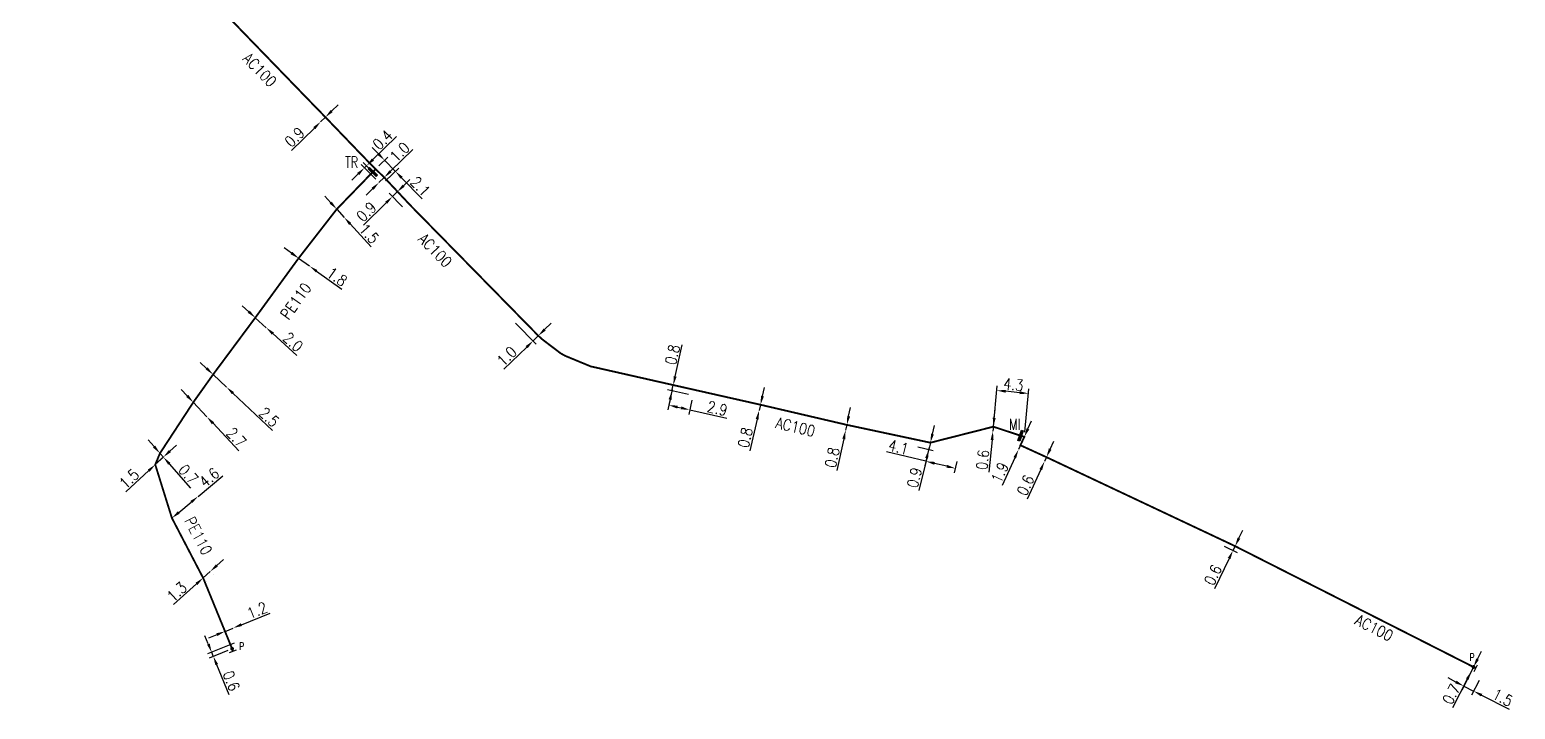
# Model space of a CAD drawing. Header units: millimetres. Extents: x 107999 to 109004, y 120010 to 121005.
# Drawn here: x 108683.3 to 108884.3, y 120151.2 to 120243.1 of the extents above; entities that cross this region are included whole.
import ezdxf
from ezdxf.enums import TextEntityAlignment as Align

# ---------------------------------------------------------------- set-up
doc = ezdxf.new("R2010")
doc.units = ezdxf.units.MM
doc.header["$PDMODE"] = 34
doc.linetypes.add('L_25_AP', pattern=[2000, 1000, 1000])
doc.linetypes.add('L_25_PE', pattern=[2000, 1000, 1000])
doc.layers.get('0').update_dxf_attribs({"linetype": 'CONTINUOUS'})
doc.layers.get('Defpoints').update_dxf_attribs({"linetype": 'CONTINUOUS'})
for name, color, linetype in [('L_150', 1, 'CONTINUOUS'), ('L_300', 7, 'CONTINUOUS'), ('L_340', 7, 'CONTINUOUS')]:
    doc.layers.add(name, color=color, linetype=linetype)
doc.styles.add('G_ROMANS', font='ROMANS.SHX', dxfattribs={"width": 0.75})
doc.styles.get("Standard").update_dxf_attribs({"font": 'romans.shx', "width": 0.85})
doc.dimstyles.get("Standard").update_dxf_attribs({"dimtxt": 1.5, "dimasz": 1.2, "dimexe": 0.625, "dimexo": 0.625, "dimgap": 0.25, "dimtad": 1, "dimdec": 1, "dimzin": 0, "dimdsep": 46, "dimtxsty": 'Standard', "dimcen": -0.5, "dimadec": 0, "dimazin": 0, "dimtfac": 1, "dimtdec": 1, "dimtmove": 0, "dimatfit": 3, "dimfxl": 0, "dimtolj": 1, "dimtzin": 0, "dimarcsym": 0})

# ---------------------------------------------------------------- blocks, each defined once
blk = doc.blocks.new('L_340_07')
at = {"color": 0, "linetype": 'Continuous', "const_width": 0.25, "flags": 128}
blk.add_lwpolyline([(0, 0), (0.35, 0)], dxfattribs=at)
at = {"color": 0, "linetype": 'Continuous', "flags": 128}
blk.add_lwpolyline([(0.35, -0.5), (0.35, 0.5)], dxfattribs=at)
at = {"color": 0, "linetype": 'Continuous', "width": 0.75, "flags": 3}
for tag, p in [('DEF_LEG', (0.72, -3.47)), ('DEF_COUP', (0.72, -5.97)), ('DEF_TYPE', (0.72, -8.47))]:
    blk.add_attdef(tag, text='', height=1.2, dxfattribs=at).set_placement(p, align=Align.MIDDLE)
blk = doc.blocks.new('L_340_19')
at = {"linetype": 'Continuous'}
blk.add_hatch(color=0, dxfattribs=at).paths.add_polyline_path([(0.125, 0.75), (-0.125, 0.75), (-0.125, -0.75), (0.125, -0.75)])
at = {"color": 0, "linetype": 'Continuous'}
blk.add_lwpolyline([(-0.125, 0.75), (0.125, 0.75), (0.125, -0.75), (-0.125, -0.75)], close=True, dxfattribs=at)
at = {"color": 0, "linetype": 'Continuous', "width": 0.75}
for tag, height, flags, p in [('TR', 1.5, 8, (0, 3)), ('DEF_LEG', 1.2, 3, (0, -5)), ('DEF_COUP', 1.2, 3, (0, -7.5)), ('DEF_TYPE', 1.2, 3, (0, -10))]:
    blk.add_attdef(tag, text='', height=height, dxfattribs=dict(at, flags=flags)).set_placement(p, align=Align.MIDDLE)
blk = doc.blocks.new('L_340_16')
at = {"linetype": 'Continuous'}
blk.add_hatch(color=0, dxfattribs=at).paths.add_polyline_path([(0.125, 0.75), (-0.125, 0.75), (-0.125, -0.75), (0.125, -0.75)])
at = {"color": 0, "linetype": 'Continuous'}
blk.add_lwpolyline([(-0.125, 0.75), (0.125, 0.75), (0.125, -0.75), (-0.125, -0.75)], close=True, dxfattribs=at)
at = {"color": 0, "linetype": 'Continuous', "width": 0.75}
for tag, height, flags, p in [('MI', 1.5, 8, (0, 3)), ('DEF_LEG', 1.2, 3, (0, -5)), ('DEF_COUP', 1.2, 3, (0, -7.5)), ('DEF_TYPE', 1.2, 3, (0, -10))]:
    blk.add_attdef(tag, text='', height=height, dxfattribs=dict(at, flags=flags)).set_placement(p, align=Align.MIDDLE)
blk = doc.blocks.new('*D99')
at = {"layer": 'Defpoints', "color": 0, "linetype": 'Continuous', "transparency": 16777216}
for p in [(108724.82, 120218.84), (108725.83, 120217.73), (108725.83, 120217.73)]:
    blk.add_point(p, dxfattribs=at)
at = {"layer": 'L_150', "color": 0, "linetype": 'Continuous', "lineweight": -2, "transparency": 16777216}
for p, q in [((108724.01, 120219.72), (108723.2, 120220.61)), ((108724.82, 120218.84), (108725.83, 120217.73)), ((108726.64, 120216.85), (108729.47, 120213.76))]:
    blk.add_line(p, q, dxfattribs=at)
at = {"layer": 'L_150', "color": 0, "linetype": 'Continuous', "transparency": 16777216}
for points in [[(108724.15, 120219.86), (108723.86, 120219.59), (108724.82, 120218.84)], [(108726.79, 120216.98), (108726.49, 120216.71), (108725.83, 120217.73)]]:
    blk.add_solid(points, dxfattribs=at)
at = {"layer": 'L_150', "color": 0, "linetype": 'Continuous', "transparency": 16777216, "insert": (108729.2, 120215.53), "char_height": 1.5, "attachment_point": 5, "rotation": 312.4605}
blk.add_mtext('\\A1;1.5', dxfattribs=at)
blk = doc.blocks.new('*D100')
at = {"layer": 'Defpoints', "color": 0, "linetype": 'Continuous', "transparency": 16777216}
for p in [(108713.8, 120204.17), (108715.28, 120202.82), (108715.28, 120202.82)]:
    blk.add_point(p, dxfattribs=at)
at = {"layer": 'L_150', "color": 0, "linetype": 'Continuous', "lineweight": -2, "transparency": 16777216}
for p, q in [((108712.92, 120204.98), (108712.03, 120205.79)), ((108713.8, 120204.17), (108715.28, 120202.82)), ((108716.17, 120202.02), (108719.4, 120199.08))]:
    blk.add_line(p, q, dxfattribs=at)
at = {"layer": 'L_150', "color": 0, "linetype": 'Continuous', "transparency": 16777216}
for points in [[(108713.05, 120205.13), (108712.78, 120204.83), (108713.8, 120204.17)], [(108716.31, 120202.17), (108716.04, 120201.87), (108715.28, 120202.82)]]:
    blk.add_solid(points, dxfattribs=at)
at = {"layer": 'L_150', "color": 0, "linetype": 'Continuous', "transparency": 16777216, "insert": (108718.91, 120200.88), "char_height": 1.5, "attachment_point": 5, "rotation": 317.703}
blk.add_mtext('\\A1;2.0', dxfattribs=at)
blk = doc.blocks.new('*D101')
at = {"layer": 'Defpoints', "color": 0, "linetype": 'Continuous', "transparency": 16777216}
for p in [(108719.66, 120212.21), (108721.12, 120211.16), (108721.12, 120211.16)]:
    blk.add_point(p, dxfattribs=at)
at = {"layer": 'L_150', "color": 0, "linetype": 'Continuous', "lineweight": -2, "transparency": 16777216}
for p, q in [((108718.68, 120212.91), (108717.7, 120213.61)), ((108719.66, 120212.21), (108721.12, 120211.16)), ((108722.09, 120210.46), (108725.5, 120208.02))]:
    blk.add_line(p, q, dxfattribs=at)
at = {"layer": 'L_150', "color": 0, "linetype": 'Continuous', "transparency": 16777216}
for points in [[(108718.8, 120213.07), (108718.56, 120212.75), (108719.66, 120212.21)], [(108722.21, 120210.62), (108721.98, 120210.3), (108721.12, 120211.16)]]:
    blk.add_solid(points, dxfattribs=at)
at = {"layer": 'L_150', "color": 0, "linetype": 'Continuous', "transparency": 16777216, "insert": (108724.87, 120209.7), "char_height": 1.5, "attachment_point": 5, "rotation": 324.3735}
blk.add_mtext('\\A1;1.8', dxfattribs=at)
blk = doc.blocks.new('*D102')
at = {"layer": 'Defpoints', "color": 0, "linetype": 'Continuous', "transparency": 16777216}
for p in [(108708.09, 120196.49), (108709.91, 120194.78), (108709.91, 120194.78)]:
    blk.add_point(p, dxfattribs=at)
at = {"layer": 'L_150', "color": 0, "linetype": 'Continuous', "lineweight": -2, "transparency": 16777216}
for p, q in [((108707.21, 120197.31), (108706.34, 120198.13)), ((108708.09, 120196.49), (108709.91, 120194.78)), ((108710.78, 120193.96), (108716.14, 120188.92))]:
    blk.add_line(p, q, dxfattribs=at)
at = {"layer": 'L_150', "color": 0, "linetype": 'Continuous', "transparency": 16777216}
for points in [[(108707.35, 120197.46), (108707.08, 120197.17), (108708.09, 120196.49)], [(108710.92, 120194.1), (108710.65, 120193.81), (108709.91, 120194.78)]]:
    blk.add_solid(points, dxfattribs=at)
at = {"layer": 'L_150', "color": 0, "linetype": 'Continuous', "transparency": 16777216, "insert": (108715.67, 120190.73), "char_height": 1.5, "attachment_point": 5, "rotation": 316.7674}
blk.add_mtext('\\A1;2.5', dxfattribs=at)
blk = doc.blocks.new('*D103')
at = {"layer": 'Defpoints', "color": 0, "linetype": 'Continuous', "transparency": 16777216}
for p in [(108705.41, 120192.73), (108707.26, 120190.76), (108707.26, 120190.76)]:
    blk.add_point(p, dxfattribs=at)
at = {"layer": 'L_150', "color": 0, "linetype": 'Continuous', "lineweight": -2, "transparency": 16777216}
for p, q in [((108704.58, 120193.6), (108703.76, 120194.48)), ((108705.41, 120192.73), (108707.26, 120190.76)), ((108708.08, 120189.89), (108711.59, 120186.15))]:
    blk.add_line(p, q, dxfattribs=at)
at = {"layer": 'L_150', "color": 0, "linetype": 'Continuous', "transparency": 16777216}
for points in [[(108704.73, 120193.74), (108704.44, 120193.46), (108705.41, 120192.73)], [(108708.23, 120190.03), (108707.93, 120189.75), (108707.26, 120190.76)]]:
    blk.add_solid(points, dxfattribs=at)
at = {"layer": 'L_150', "color": 0, "linetype": 'Continuous', "transparency": 16777216, "insert": (108711.24, 120187.99), "char_height": 1.5, "attachment_point": 5, "rotation": 313.2659}
blk.add_mtext('\\A1;2.7', dxfattribs=at)
blk = doc.blocks.new('*D104')
at = {"layer": 'Defpoints', "color": 0, "linetype": 'Continuous', "transparency": 16777216}
for p in [(108700.9, 120185.84), (108701.36, 120185.32), (108701.36, 120185.32)]:
    blk.add_point(p, dxfattribs=at)
at = {"layer": 'L_150', "color": 0, "linetype": 'Continuous', "lineweight": -2, "transparency": 16777216}
for p, q in [((108700.1, 120186.74), (108699.31, 120187.64)), ((108700.9, 120185.84), (108701.36, 120185.32)), ((108702.15, 120184.42), (108705.05, 120181.14))]:
    blk.add_line(p, q, dxfattribs=at)
at = {"layer": 'L_150', "color": 0, "linetype": 'Continuous', "transparency": 16777216}
for points in [[(108700.25, 120186.87), (108699.95, 120186.61), (108700.9, 120185.84)], [(108702.3, 120184.55), (108702.01, 120184.29), (108701.36, 120185.32)]]:
    blk.add_solid(points, dxfattribs=at)
at = {"layer": 'L_150', "color": 0, "linetype": 'Continuous', "transparency": 16777216, "insert": (108704.75, 120182.99), "char_height": 1.5, "attachment_point": 5, "rotation": 311.4886}
blk.add_mtext('\\A1;0.7', dxfattribs=at)
blk = doc.blocks.new('*D105')
at = {"layer": 'Defpoints', "color": 0, "linetype": 'Continuous', "transparency": 16777216}
for p in [(108701.36, 120185.32), (108701.36, 120185.32), (108700.26, 120184.3)]:
    blk.add_point(p, dxfattribs=at)
at = {"layer": 'L_150', "color": 0, "linetype": 'Continuous', "lineweight": -2, "transparency": 16777216}
for p, q in [((108702.24, 120186.13), (108703.12, 120186.95)), ((108701.36, 120185.32), (108700.26, 120184.3)), ((108699.38, 120183.49), (108696.3, 120180.64))]:
    blk.add_line(p, q, dxfattribs=at)
at = {"layer": 'L_150', "color": 0, "linetype": 'Continuous', "transparency": 16777216}
for points in [[(108702.11, 120186.28), (108702.38, 120185.99), (108701.36, 120185.32)], [(108699.24, 120183.63), (108699.51, 120183.34), (108700.26, 120184.3)]]:
    blk.add_solid(points, dxfattribs=at)
at = {"layer": 'L_150', "color": 0, "linetype": 'Continuous', "transparency": 16777216, "insert": (108696.72, 120182.39), "char_height": 1.5, "attachment_point": 5, "rotation": 42.7126}
blk.add_mtext('\\A1;1.5', dxfattribs=at)
blk = doc.blocks.new('*D106')
at = {"layer": 'Defpoints', "color": 0, "linetype": 'Continuous', "transparency": 16777216}
for p in [(108706.06, 120180.01), (108706.06, 120180.01), (108702.52, 120177.07)]:
    blk.add_point(p, dxfattribs=at)
at = {"layer": 'L_150', "color": 0, "linetype": 'Continuous', "lineweight": -2, "transparency": 16777216}
for p, q in [((108706.06, 120180.01), (108709.42, 120182.8)), ((108703.44, 120177.83), (108705.13, 120179.24))]:
    blk.add_line(p, q, dxfattribs=at)
at = {"layer": 'L_150', "color": 0, "linetype": 'Continuous', "transparency": 16777216}
for points in [[(108705.01, 120179.39), (108705.26, 120179.09), (108706.06, 120180.01)], [(108703.31, 120177.99), (108703.57, 120177.68), (108702.52, 120177.07)]]:
    blk.add_solid(points, dxfattribs=at)
at = {"layer": 'L_150', "color": 0, "linetype": 'Continuous', "transparency": 16777216, "insert": (108707.56, 120182.56), "char_height": 1.5, "attachment_point": 5, "rotation": 39.7452}
blk.add_mtext('\\A1;4.6', dxfattribs=at)
blk = doc.blocks.new('*D107')
at = {"layer": 'Defpoints', "color": 0, "linetype": 'Continuous', "transparency": 16777216}
for p in [(108706.74, 120168.98), (108707.7, 120169.86), (108707.7, 120169.86)]:
    blk.add_point(p, dxfattribs=at)
at = {"layer": 'L_150', "color": 0, "linetype": 'Continuous', "lineweight": -2, "transparency": 16777216}
for p, q in [((108708.59, 120170.66), (108709.48, 120171.47)), ((108707.7, 120169.86), (108706.74, 120168.98)), ((108707.16, 120168.52), (108707.16, 120168.52)), ((108708.12, 120169.39), (108708.12, 120169.39)), ((108705.85, 120168.18), (108702.74, 120165.37))]:
    blk.add_line(p, q, dxfattribs=at)
at = {"layer": 'L_150', "color": 0, "linetype": 'Continuous', "transparency": 16777216}
for points in [[(108708.46, 120170.81), (108708.73, 120170.51), (108707.7, 120169.86)], [(108705.71, 120168.33), (108705.98, 120168.03), (108706.74, 120168.98)]]:
    blk.add_solid(points, dxfattribs=at)
at = {"layer": 'L_150', "color": 0, "linetype": 'Continuous', "transparency": 16777216, "insert": (108703.18, 120167.11), "char_height": 1.5, "attachment_point": 5, "rotation": 42.1328}
blk.add_mtext('\\A1;1.3', dxfattribs=at)
blk = doc.blocks.new('*D108')
at = {"layer": 'Defpoints', "color": 0, "linetype": 'Continuous', "transparency": 16777216}
for p in [(108709.7, 120161.76), (108710.81, 120162.21), (108710.81, 120162.21)]:
    blk.add_point(p, dxfattribs=at)
at = {"layer": 'L_150', "color": 0, "linetype": 'Continuous', "lineweight": -2, "transparency": 16777216}
for p, q in [((108711.92, 120162.66), (108715.8, 120164.24)), ((108708.58, 120161.31), (108707.47, 120160.85)), ((108709.7, 120161.76), (108710.81, 120162.21))]:
    blk.add_line(p, q, dxfattribs=at)
at = {"layer": 'L_150', "color": 0, "linetype": 'Continuous', "transparency": 16777216}
for points in [[(108711.84, 120162.85), (108711.99, 120162.48), (108710.81, 120162.21)], [(108708.51, 120161.49), (108708.66, 120161.12), (108709.7, 120161.76)]]:
    blk.add_solid(points, dxfattribs=at)
at = {"layer": 'L_150', "color": 0, "linetype": 'Continuous', "transparency": 16777216, "insert": (108714.04, 120164.6), "char_height": 1.5, "attachment_point": 5, "rotation": 22.1031}
blk.add_mtext('\\A1;1.2', dxfattribs=at)
blk = doc.blocks.new('*D109')
at = {"layer": 'Defpoints', "color": 0, "linetype": 'Continuous', "transparency": 16777216}
for p in [(108711.54, 120160.41), (108707.89, 120158.93), (108710.66, 120159.41)]:
    blk.add_point(p, dxfattribs=at)
at = {"layer": 'L_300', "color": 0, "linetype": 'Continuous', "lineweight": -2, "transparency": 16777216}
for p, q in [((108707.44, 120160.05), (108706.99, 120161.16)), ((108710.96, 120160.18), (108707.31, 120158.7)), ((108710.08, 120159.17), (108707.54, 120158.14)), ((108707.89, 120158.93), (108708.12, 120158.38)), ((108708.57, 120157.27), (108710.22, 120153.22))]:
    blk.add_line(p, q, dxfattribs=at)
at = {"layer": 'L_300', "color": 0, "linetype": 'Continuous', "transparency": 16777216}
for points in [[(108707.63, 120160.12), (108707.26, 120159.97), (108707.89, 120158.93)], [(108708.76, 120157.34), (108708.39, 120157.19), (108708.12, 120158.38)]]:
    blk.add_solid(points, dxfattribs=at)
at = {"layer": 'L_300', "color": 0, "linetype": 'Continuous', "transparency": 16777216, "insert": (108710.55, 120155.06), "char_height": 1.5, "attachment_point": 5, "rotation": 292.1031}
blk.add_mtext('\\A1;0.6', dxfattribs=at)
blk = doc.blocks.new('*D110')
at = {"layer": 'Defpoints', "color": 0, "linetype": 'Continuous', "transparency": 16777216}
for p in [(108731.25, 120223.13), (108730.53, 120222.43), (108730.53, 120222.43)]:
    blk.add_point(p, dxfattribs=at)
at = {"layer": 'L_150', "color": 0, "linetype": 'Continuous', "lineweight": -2, "transparency": 16777216}
for p, q in [((108732.1, 120223.97), (108735.1, 120226.89)), ((108730.53, 120222.43), (108731.25, 120223.13)), ((108729.67, 120221.59), (108728.81, 120220.75))]:
    blk.add_line(p, q, dxfattribs=at)
at = {"layer": 'L_150', "color": 0, "linetype": 'Continuous', "transparency": 16777216}
for points in [[(108731.96, 120224.11), (108732.24, 120223.82), (108731.25, 120223.13)], [(108729.53, 120221.74), (108729.81, 120221.45), (108730.53, 120222.43)]]:
    blk.add_solid(points, dxfattribs=at)
at = {"layer": 'L_150', "color": 0, "linetype": 'Continuous', "transparency": 16777216, "insert": (108733.33, 120226.57), "char_height": 1.5, "attachment_point": 5, "rotation": 44.3193}
blk.add_mtext('\\A1;1.0', dxfattribs=at)
blk = doc.blocks.new('*D111')
at = {"layer": 'Defpoints', "color": 0, "linetype": 'Continuous', "transparency": 16777216}
for p in [(108728.57, 120224.43), (108729.69, 120223.86), (108730.53, 120222.43)]:
    blk.add_point(p, dxfattribs=at)
at = {"layer": 'L_340', "color": 0, "linetype": 'Continuous', "lineweight": -2, "transparency": 16777216}
for p, q in [((108729.72, 120225.55), (108732.89, 120228.65)), ((108730.09, 120222.88), (108728.14, 120224.88)), ((108729.25, 120224.31), (108728.42, 120225.16)), ((108728.57, 120224.43), (108728.86, 120224.71)), ((108727.72, 120223.6), (108726.86, 120222.76))]:
    blk.add_line(p, q, dxfattribs=at)
at = {"layer": 'L_340', "color": 0, "linetype": 'Continuous', "transparency": 16777216}
for points in [[(108729.58, 120225.7), (108729.86, 120225.41), (108728.86, 120224.71)], [(108727.58, 120223.74), (108727.86, 120223.45), (108728.57, 120224.43)]]:
    blk.add_solid(points, dxfattribs=at)
at = {"layer": 'L_340', "color": 0, "linetype": 'Continuous', "transparency": 16777216, "insert": (108731.03, 120228.23), "char_height": 1.5, "attachment_point": 5, "rotation": 44.3193}
blk.add_mtext('\\A1;0.4', dxfattribs=at)
blk = doc.blocks.new('*D112')
at = {"layer": 'Defpoints', "color": 0, "linetype": 'Continuous', "transparency": 16777216}
for p in [(108730.08, 120224.27), (108732.77, 120223.95), (108731, 120222.23)]:
    blk.add_point(p, dxfattribs=at)
at = {"layer": 'L_150', "color": 0, "linetype": 'Continuous', "lineweight": -2, "transparency": 16777216}
for p, q in [((108730.46, 120226.31), (108729.62, 120227.17)), ((108730.53, 120224.71), (108731.75, 120225.89)), ((108731.3, 120225.46), (108732.77, 120223.95)), ((108731.44, 120222.66), (108733.21, 120224.39)), ((108733.6, 120223.1), (108736.4, 120220.23))]:
    blk.add_line(p, q, dxfattribs=at)
at = {"layer": 'L_150', "color": 0, "linetype": 'Continuous', "transparency": 16777216}
for points in [[(108730.6, 120226.45), (108730.32, 120226.18), (108731.3, 120225.46)], [(108733.75, 120223.23), (108733.46, 120222.96), (108732.77, 120223.95)]]:
    blk.add_solid(points, dxfattribs=at)
at = {"layer": 'L_150', "color": 0, "linetype": 'Continuous', "transparency": 16777216, "insert": (108736.14, 120221.93), "char_height": 1.5, "attachment_point": 5, "rotation": 314.3193}
blk.add_mtext('\\A1;2.1', dxfattribs=at)
blk = doc.blocks.new('*D558')
at = {"layer": 'Defpoints', "color": 0, "linetype": 'Continuous', "transparency": 16777216}
for p in [(108844.37, 120173.54), (108846.4, 120173.28), (108846.4, 120173.28)]:
    blk.add_point(p, dxfattribs=at)
at = {"layer": 'L_150', "color": 0, "linetype": 'Continuous', "lineweight": -2, "transparency": 16777216}
for p, q in [((108846.92, 120174.36), (108847.45, 120175.44)), ((108844.93, 120173.27), (108846.68, 120172.42)), ((108846.4, 120173.28), (108846.11, 120172.69)), ((108845.59, 120171.61), (108843.6, 120167.52))]:
    blk.add_line(p, q, dxfattribs=at)
at = {"layer": 'L_150', "color": 0, "linetype": 'Continuous', "transparency": 16777216}
for points in [[(108846.74, 120174.44), (108847.1, 120174.27), (108846.4, 120173.28)], [(108845.41, 120171.7), (108845.77, 120171.53), (108846.11, 120172.69)]]:
    blk.add_solid(points, dxfattribs=at)
at = {"layer": 'L_150', "color": 0, "linetype": 'Continuous', "transparency": 16777216, "insert": (108843.4, 120169.38), "char_height": 1.5, "attachment_point": 5, "rotation": 64.0963}
blk.add_mtext('\\A1;0.6', dxfattribs=at)
blk = doc.blocks.new('*D559')
at = {"layer": 'Defpoints', "color": 0, "linetype": 'Continuous', "transparency": 16777216}
for p in [(108820.6, 120184.72), (108820.87, 120185.31), (108820.87, 120185.31)]:
    blk.add_point(p, dxfattribs=at)
at = {"layer": 'L_150', "color": 0, "linetype": 'Continuous', "lineweight": -2, "transparency": 16777216}
for p, q in [((108821.37, 120186.4), (108821.87, 120187.49)), ((108820.87, 120185.31), (108820.6, 120184.72)), ((108820.1, 120183.63), (108818.28, 120179.65))]:
    blk.add_line(p, q, dxfattribs=at)
at = {"layer": 'L_150', "color": 0, "linetype": 'Continuous', "transparency": 16777216}
for points in [[(108819.92, 120183.71), (108820.28, 120183.55), (108820.6, 120184.72)], [(108821.19, 120186.49), (108821.55, 120186.32), (108820.87, 120185.31)]]:
    blk.add_solid(points, dxfattribs=at)
at = {"layer": 'L_150', "color": 0, "linetype": 'Continuous', "transparency": 16777216, "insert": (108818.03, 120181.51), "char_height": 1.5, "attachment_point": 5, "rotation": 65.4467}
blk.add_mtext('\\A1;0.6', dxfattribs=at)
blk = doc.blocks.new('*D560')
at = {"layer": 'Defpoints', "color": 0, "linetype": 'Continuous', "transparency": 16777216}
for p in [(108805.16, 120187.27), (108804.56, 120184.75), (108808.9, 120185.32)]:
    blk.add_point(p, dxfattribs=at)
at = {"layer": 'L_150', "color": 0, "linetype": 'Continuous', "lineweight": -2, "transparency": 16777216}
for p, q in [((108805.01, 120186.66), (108804.41, 120184.15)), ((108804.56, 120184.75), (108799.24, 120186.03)), ((108808.76, 120184.71), (108808.39, 120183.19)), ((108807.37, 120184.08), (108805.72, 120184.47))]:
    blk.add_line(p, q, dxfattribs=at)
at = {"layer": 'L_150', "color": 0, "linetype": 'Continuous', "transparency": 16777216}
for points in [[(108805.77, 120184.67), (108805.68, 120184.28), (108804.56, 120184.75)], [(108807.42, 120184.27), (108807.33, 120183.88), (108808.54, 120183.8)]]:
    blk.add_solid(points, dxfattribs=at)
at = {"layer": 'L_150', "color": 0, "linetype": 'Continuous', "transparency": 16777216, "insert": (108800.84, 120186.67), "char_height": 1.5, "attachment_point": 5, "rotation": 346.5105}
blk.add_mtext('\\A1;4.1', dxfattribs=at)
blk = doc.blocks.new('*D561')
at = {"layer": 'Defpoints', "color": 0, "linetype": 'Continuous', "transparency": 16777216}
for p in [(108802.86, 120186.85), (108805.16, 120187.27), (108805.16, 120187.27)]:
    blk.add_point(p, dxfattribs=at)
at = {"layer": 'L_150', "color": 0, "linetype": 'Continuous', "lineweight": -2, "transparency": 16777216}
for p, q in [((108805.44, 120188.44), (108805.72, 120189.61)), ((108803.46, 120186.7), (108805.55, 120186.2)), ((108805.16, 120187.27), (108804.94, 120186.35)), ((108804.66, 120185.18), (108803.61, 120180.79))]:
    blk.add_line(p, q, dxfattribs=at)
at = {"layer": 'L_150', "color": 0, "linetype": 'Continuous', "transparency": 16777216}
for points in [[(108805.25, 120188.49), (108805.63, 120188.39), (108805.16, 120187.27)], [(108804.46, 120185.23), (108804.85, 120185.14), (108804.94, 120186.35)]]:
    blk.add_solid(points, dxfattribs=at)
at = {"layer": 'L_150', "color": 0, "linetype": 'Continuous', "transparency": 16777216, "insert": (108803, 120182.54), "char_height": 1.5, "attachment_point": 5, "rotation": 76.5105}
blk.add_mtext('\\A1;0.9', dxfattribs=at)
blk = doc.blocks.new('*D562')
at = {"layer": 'Defpoints', "color": 0, "linetype": 'Continuous', "transparency": 16777216}
for p in [(108817.87, 120188.06), (108817.87, 120188.06), (108817.08, 120186.33)]:
    blk.add_point(p, dxfattribs=at)
at = {"layer": 'L_150', "color": 0, "linetype": 'Continuous', "lineweight": -2, "transparency": 16777216}
for p, q in [((108818.37, 120189.15), (108818.86, 120190.24)), ((108817.87, 120188.06), (108817.08, 120186.33)), ((108816.58, 120185.24), (108814.86, 120181.48))]:
    blk.add_line(p, q, dxfattribs=at)
at = {"layer": 'L_150', "color": 0, "linetype": 'Continuous', "transparency": 16777216}
for points in [[(108818.18, 120189.23), (108818.55, 120189.06), (108817.87, 120188.06)], [(108816.4, 120185.32), (108816.76, 120185.15), (108817.08, 120186.33)]]:
    blk.add_solid(points, dxfattribs=at)
at = {"layer": 'L_150', "color": 0, "linetype": 'Continuous', "transparency": 16777216, "insert": (108814.56, 120183.23), "char_height": 1.5, "attachment_point": 5, "rotation": 65.4467}
blk.add_mtext('\\A1;1.9', dxfattribs=at)
blk = doc.blocks.new('*D563')
at = {"layer": 'Defpoints', "color": 0, "linetype": 'Continuous', "transparency": 16777216}
for p in [(108781.98, 120191.62), (108781.98, 120191.62), (108782.17, 120192.4)]:
    blk.add_point(p, dxfattribs=at)
at = {"layer": 'L_150', "color": 0, "linetype": 'Continuous', "lineweight": -2, "transparency": 16777216}
for p, q in [((108782.44, 120193.57), (108782.71, 120194.74)), ((108782.17, 120192.4), (108781.98, 120191.62)), ((108781.71, 120190.45), (108780.72, 120186.19))]:
    blk.add_line(p, q, dxfattribs=at)
at = {"layer": 'L_150', "color": 0, "linetype": 'Continuous', "transparency": 16777216}
for points in [[(108782.24, 120193.61), (108782.63, 120193.52), (108782.17, 120192.4)], [(108781.52, 120190.49), (108781.91, 120190.4), (108781.98, 120191.62)]]:
    blk.add_solid(points, dxfattribs=at)
at = {"layer": 'L_150', "color": 0, "linetype": 'Continuous', "transparency": 16777216, "insert": (108780.11, 120187.96), "char_height": 1.5, "attachment_point": 5, "rotation": 76.9252}
blk.add_mtext('\\A1;0.8', dxfattribs=at)
blk = doc.blocks.new('*D564')
at = {"layer": 'Defpoints', "color": 0, "linetype": 'Continuous', "transparency": 16777216}
for p in [(108793.69, 120188.95), (108793.69, 120188.95), (108793.85, 120189.68)]:
    blk.add_point(p, dxfattribs=at)
at = {"layer": 'L_150', "color": 0, "linetype": 'Continuous', "lineweight": -2, "transparency": 16777216}
for p, q in [((108794.1, 120190.85), (108794.35, 120192.03)), ((108793.85, 120189.68), (108793.69, 120188.95)), ((108793.44, 120187.77), (108792.52, 120183.5))]:
    blk.add_line(p, q, dxfattribs=at)
at = {"layer": 'L_150', "color": 0, "linetype": 'Continuous', "transparency": 16777216}
for points in [[(108793.91, 120190.9), (108794.3, 120190.81), (108793.85, 120189.68)], [(108793.24, 120187.82), (108793.63, 120187.73), (108793.69, 120188.95)]]:
    blk.add_solid(points, dxfattribs=at)
at = {"layer": 'L_150', "color": 0, "linetype": 'Continuous', "transparency": 16777216, "insert": (108791.87, 120185.26), "char_height": 1.5, "attachment_point": 5, "rotation": 77.8406}
blk.add_mtext('\\A1;0.8', dxfattribs=at)
blk = doc.blocks.new('*D565')
at = {"layer": 'Defpoints', "color": 0, "linetype": 'Continuous', "transparency": 16777216}
for p in [(108770.37, 120195.06), (108773.03, 120193.65), (108772.59, 120191.71)]:
    blk.add_point(p, dxfattribs=at)
at = {"layer": 'L_150', "color": 0, "linetype": 'Continuous', "lineweight": -2, "transparency": 16777216}
for p, q in [((108770.23, 120194.45), (108769.62, 120191.73)), ((108772.89, 120193.04), (108772.46, 120191.1)), ((108770.93, 120192.08), (108771.42, 120191.97)), ((108772.59, 120191.71), (108777.63, 120190.58))]:
    blk.add_line(p, q, dxfattribs=at)
at = {"layer": 'L_150', "color": 0, "linetype": 'Continuous', "transparency": 16777216}
for points in [[(108770.97, 120192.28), (108770.89, 120191.89), (108769.76, 120192.34)], [(108771.47, 120192.17), (108771.38, 120191.78), (108772.59, 120191.71)]]:
    blk.add_solid(points, dxfattribs=at)
at = {"layer": 'L_150', "color": 0, "linetype": 'Continuous', "transparency": 16777216, "insert": (108776.33, 120191.9), "char_height": 1.5, "attachment_point": 5, "rotation": 347.3979}
blk.add_mtext('\\A1;2.9', dxfattribs=at)
blk = doc.blocks.new('*D566')
at = {"layer": 'Defpoints', "color": 0, "linetype": 'Continuous', "transparency": 16777216}
for p in [(108748.6, 120203.89), (108751.39, 120201.03), (108752.1, 120201.73)]:
    blk.add_point(p, dxfattribs=at)
at = {"layer": 'L_150', "color": 0, "linetype": 'Continuous', "lineweight": -2, "transparency": 16777216}
for p, q in [((108749.03, 120203.45), (108751.82, 120200.58)), ((108752.96, 120202.57), (108753.82, 120203.41)), ((108752.1, 120201.73), (108751.39, 120201.03)), ((108750.53, 120200.19), (108747.45, 120197.19))]:
    blk.add_line(p, q, dxfattribs=at)
at = {"layer": 'L_150', "color": 0, "linetype": 'Continuous', "transparency": 16777216}
for points in [[(108752.82, 120202.71), (108753.1, 120202.42), (108752.1, 120201.73)], [(108750.39, 120200.34), (108750.67, 120200.05), (108751.39, 120201.03)]]:
    blk.add_solid(points, dxfattribs=at)
at = {"layer": 'L_150', "color": 0, "linetype": 'Continuous', "transparency": 16777216, "insert": (108747.82, 120198.95), "char_height": 1.5, "attachment_point": 5, "rotation": 44.2953}
blk.add_mtext('\\A1;1.0', dxfattribs=at)
blk = doc.blocks.new('*D567')
at = {"layer": 'Defpoints', "color": 0, "linetype": 'Continuous', "transparency": 16777216}
for p in [(108732.37, 120220.55), (108734.14, 120218.73), (108734.79, 120219.36)]:
    blk.add_point(p, dxfattribs=at)
at = {"layer": 'L_150', "color": 0, "linetype": 'Continuous', "lineweight": -2, "transparency": 16777216}
for p, q in [((108733.87, 120222.01), (108734.73, 120222.85)), ((108733.71, 120219.18), (108731.93, 120220.99)), ((108733.01, 120221.18), (108732.37, 120220.55)), ((108734.35, 120219.81), (108732.58, 120221.62)), ((108731.51, 120219.71), (108728.43, 120216.7))]:
    blk.add_line(p, q, dxfattribs=at)
at = {"layer": 'L_150', "color": 0, "linetype": 'Continuous', "transparency": 16777216}
for points in [[(108733.73, 120222.16), (108734.01, 120221.87), (108733.01, 120221.18)], [(108731.37, 120219.85), (108731.65, 120219.57), (108732.37, 120220.55)]]:
    blk.add_solid(points, dxfattribs=at)
at = {"layer": 'L_150', "color": 0, "linetype": 'Continuous', "transparency": 16777216, "insert": (108728.84, 120218.5), "char_height": 1.5, "attachment_point": 5, "rotation": 44.3191}
blk.add_mtext('\\A1;0.9', dxfattribs=at)
blk = doc.blocks.new('*D568')
at = {"layer": 'Defpoints', "color": 0, "linetype": 'Continuous', "transparency": 16777216}
for p in [(108723.29, 120231.28), (108722.64, 120230.65), (108722.64, 120230.65)]:
    blk.add_point(p, dxfattribs=at)
at = {"layer": 'L_150', "color": 0, "linetype": 'Continuous', "lineweight": -2, "transparency": 16777216}
for p, q in [((108724.14, 120232.12), (108725, 120232.96)), ((108723.29, 120231.28), (108722.64, 120230.65)), ((108721.79, 120229.81), (108718.71, 120226.79))]:
    blk.add_line(p, q, dxfattribs=at)
at = {"layer": 'L_150', "color": 0, "linetype": 'Continuous', "transparency": 16777216}
for points in [[(108724, 120232.26), (108724.28, 120231.97), (108723.29, 120231.28)], [(108721.65, 120229.95), (108721.93, 120229.66), (108722.64, 120230.65)]]:
    blk.add_solid(points, dxfattribs=at)
at = {"layer": 'L_150', "color": 0, "linetype": 'Continuous', "transparency": 16777216, "insert": (108719.12, 120228.59), "char_height": 1.5, "attachment_point": 5, "rotation": 44.406}
blk.add_mtext('\\A1;0.9', dxfattribs=at)
blk = doc.blocks.new('*D580')
at = {"layer": 'Defpoints', "color": 0, "linetype": 'Continuous', "transparency": 16777216}
for p in [(108770.37, 120195.06), (108770.19, 120194.28), (108773.03, 120193.65)]:
    blk.add_point(p, dxfattribs=at)
at = {"layer": 'L_150', "color": 0, "linetype": 'Continuous', "lineweight": -2, "transparency": 16777216}
for p, q in [((108770.63, 120196.23), (108771.58, 120200.5)), ((108770.19, 120194.28), (108770.37, 120195.06)), ((108772.42, 120193.78), (108769.58, 120194.42)), ((108769.93, 120193.11), (108769.67, 120191.94))]:
    blk.add_line(p, q, dxfattribs=at)
at = {"layer": 'L_150', "color": 0, "linetype": 'Continuous', "transparency": 16777216}
for points in [[(108770.43, 120196.27), (108770.82, 120196.19), (108770.37, 120195.06)], [(108769.74, 120193.15), (108770.13, 120193.06), (108770.19, 120194.28)]]:
    blk.add_solid(points, dxfattribs=at)
at = {"layer": 'L_150', "color": 0, "linetype": 'Continuous', "transparency": 16777216, "insert": (108770.26, 120199.17), "char_height": 1.5, "attachment_point": 5, "rotation": 77.3979}
blk.add_mtext('\\A1;0.8', dxfattribs=at)
blk = doc.blocks.new('*D581')
at = {"layer": 'Defpoints', "color": 0, "linetype": 'Continuous', "transparency": 16777216}
for p in [(108814.15, 120194.33), (108813.62, 120188.84), (108817.87, 120188.06)]:
    blk.add_point(p, dxfattribs=at)
at = {"layer": 'L_150', "color": 0, "linetype": 'Continuous', "lineweight": -2, "transparency": 16777216}
for p, q in [((108813.68, 120189.46), (108814.21, 120194.95)), ((108817.93, 120188.68), (108818.49, 120194.54)), ((108817.24, 120194.03), (108815.35, 120194.22))]:
    blk.add_line(p, q, dxfattribs=at)
at = {"layer": 'L_150', "color": 0, "linetype": 'Continuous', "transparency": 16777216}
for points in [[(108815.37, 120194.41), (108815.33, 120194.02), (108814.15, 120194.33)], [(108817.26, 120194.23), (108817.22, 120193.83), (108818.43, 120193.92)]]:
    blk.add_solid(points, dxfattribs=at)
at = {"layer": 'L_150', "color": 0, "linetype": 'Continuous', "transparency": 16777216, "insert": (108816.39, 120195.12), "char_height": 1.5, "attachment_point": 5, "rotation": 354.4766}
blk.add_mtext('\\A1;4.3', dxfattribs=at)
blk = doc.blocks.new('*D582')
at = {"layer": 'Defpoints', "color": 0, "linetype": 'Continuous', "transparency": 16777216}
for p in [(108813.62, 120188.84), (108813.62, 120188.84), (108813.68, 120189.43)]:
    blk.add_point(p, dxfattribs=at)
at = {"layer": 'L_150', "color": 0, "linetype": 'Continuous', "lineweight": -2, "transparency": 16777216}
for p, q in [((108813.8, 120190.63), (108813.91, 120191.82)), ((108813.68, 120189.43), (108813.62, 120188.84)), ((108813.51, 120187.64), (108813.09, 120183.29))]:
    blk.add_line(p, q, dxfattribs=at)
at = {"layer": 'L_150', "color": 0, "linetype": 'Continuous', "transparency": 16777216}
for points in [[(108813.6, 120190.65), (108814, 120190.61), (108813.68, 120189.43)], [(108813.31, 120187.66), (108813.71, 120187.62), (108813.62, 120188.84)]]:
    blk.add_solid(points, dxfattribs=at)
at = {"layer": 'L_150', "color": 0, "linetype": 'Continuous', "transparency": 16777216, "insert": (108812.24, 120184.96), "char_height": 1.5, "attachment_point": 5, "rotation": 84.4766}
blk.add_mtext('\\A1;0.6', dxfattribs=at)
blk = doc.blocks.new('*D583')
at = {"layer": 'Defpoints', "color": 0, "linetype": 'Continuous', "transparency": 16777216}
for p in [(108878.66, 120156.94), (108879.7, 120155.68), (108878.68, 120153.68)]:
    blk.add_point(p, dxfattribs=at)
at = {"layer": 'L_300', "color": 0, "linetype": 'Continuous', "lineweight": -2, "transparency": 16777216}
for p, q in [((108878.38, 120156.38), (108877.06, 120153.81)), ((108876.28, 120154.91), (108875.21, 120155.46)), ((108877.34, 120154.36), (108878.68, 120153.68)), ((108879.42, 120155.12), (108878.4, 120153.12)), ((108879.75, 120153.13), (108883.48, 120151.23))]:
    blk.add_line(p, q, dxfattribs=at)
at = {"layer": 'L_300', "color": 0, "linetype": 'Continuous', "transparency": 16777216}
for points in [[(108876.37, 120155.09), (108876.19, 120154.73), (108877.34, 120154.36)], [(108879.84, 120153.31), (108879.66, 120152.96), (108878.68, 120153.68)]]:
    blk.add_solid(points, dxfattribs=at)
at = {"layer": 'L_300', "color": 0, "linetype": 'Continuous', "transparency": 16777216, "insert": (108882.6, 120152.8), "char_height": 1.5, "attachment_point": 5, "rotation": 332.9097}
blk.add_mtext('\\A1;1.5', dxfattribs=at)
blk = doc.blocks.new('*D584')
at = {"layer": 'Defpoints', "color": 0, "linetype": 'Continuous', "transparency": 16777216}
for p in [(108878.37, 120156.36), (108878.37, 120156.36), (108878.66, 120156.94)]:
    blk.add_point(p, dxfattribs=at)
at = {"layer": 'L_300', "color": 0, "linetype": 'Continuous', "lineweight": -2, "transparency": 16777216}
for p, q in [((108879.21, 120158.01), (108879.76, 120159.08)), ((108878.66, 120156.94), (108878.37, 120156.36)), ((108877.82, 120155.29), (108875.83, 120151.4))]:
    blk.add_line(p, q, dxfattribs=at)
at = {"layer": 'L_300', "color": 0, "linetype": 'Continuous', "transparency": 16777216}
for points in [[(108877.64, 120155.38), (108878, 120155.2), (108878.37, 120156.36)], [(108879.03, 120158.1), (108879.39, 120157.92), (108878.66, 120156.94)]]:
    blk.add_solid(points, dxfattribs=at)
at = {"layer": 'L_300', "color": 0, "linetype": 'Continuous', "transparency": 16777216, "insert": (108875.66, 120153.27), "char_height": 1.5, "attachment_point": 5, "rotation": 62.9097}
blk.add_mtext('\\A1;0.7', dxfattribs=at)
blk = doc.blocks.new('L_300_12')
at = {"color": 0, "linetype": 'Continuous', "const_width": 0.248, "flags": 128}
blk.add_lwpolyline([(-0.13, 0, 1), (0.13, 0, 1)], format="xyb", close=True, dxfattribs=at)
at = {"linetype": 'Continuous', "style": 'G_ROMANS', "width": 0.75}
blk.add_attdef('P', text='', height=1, dxfattribs=at).set_placement((0, 1.33), align=Align.MIDDLE_CENTER)
at = {"color": 0, "linetype": 'Continuous', "width": 0.75, "flags": 3}
for tag, p in [('DEF_LEG', (0, -5)), ('DEF_COUP', (0, -7.5)), ('DEF_TYPE', (0, -10))]:
    blk.add_attdef(tag, text='', height=1.2, dxfattribs=at).set_placement(p, align=Align.MIDDLE)

msp = doc.modelspace()

# ---------------------------------------------------------------- linework, layer by layer
at = {"layer": 'L_150', "linetype": 'L_25_AP', "const_width": 0.25, "flags": 128}
for points in [[(108683.4, 120272.1), (108685.07, 120270.38), (108689.12, 120266.24), (108689.12, 120266.24), (108705.98, 120249.15), (108712.96, 120241.93), (108721.21, 120233.42), (108723.29, 120231.28), (108727.64, 120226.76), (108729.46, 120224.88), (108730.08, 120224.27), (108731.25, 120223.13), (108734.79, 120219.36), (108746.34, 120207.6), (108752.1, 120201.73), (108752.69, 120201.2), (108755.13, 120199.35), (108755.72, 120199.02), (108759.18, 120197.59), (108770.37, 120195.06), (108782.17, 120192.4), (108793.85, 120189.68), (108805.16, 120187.27), (108813.68, 120189.43), (108813.68, 120189.43), (108817.24, 120188.26)], [(108729.78, 120223.95), (108730.08, 120224.27), (108730.08, 120224.27)], [(108817.48, 120188.18), (108817.87, 120188.06), (108817.35, 120186.92), (108820.87, 120185.31), (108846.4, 120173.28), (108878.66, 120156.94)]]:
    msp.add_lwpolyline(points, dxfattribs=at)
at = {"layer": 'L_150', "linetype": 'L_25_PE', "const_width": 0.25, "flags": 128}
msp.add_lwpolyline([(108710.66, 120159.41), (108709.7, 120161.76), (108706.74, 120168.98), (108702.52, 120177.07), (108700.26, 120184.3), (108700.9, 120185.84), (108705.41, 120192.73), (108708.09, 120196.49), (108713.8, 120204.17), (108719.66, 120212.21), (108724.82, 120218.84), (108729.6, 120223.77)], dxfattribs=at)

# ---------------------------------------------------------------- block references
at = {"layer": 'L_300'}
ref = msp.add_blockref('L_300_12', (108710.66, 120159.41), dxfattribs=dict(at, rotation=284.5995582214662))
ref.add_attrib('P', 'P', dxfattribs={"layer": '0', "linetype": 'Continuous', "height": 1, "style": 'G_ROMANS', "width": 0.75}).set_placement((108711.94, 120159.74), align=Align.MIDDLE_CENTER)
ref = msp.add_blockref('L_300_12', (108878.66, 120156.94), dxfattribs=dict(at, rotation=8.177477614898443))
ref.add_attrib('P', 'P', dxfattribs={"layer": '0', "linetype": 'Continuous', "height": 1, "style": 'G_ROMANS', "width": 0.75}).set_placement((108878.47, 120158.26), align=Align.MIDDLE_CENTER)
at = {"layer": 'L_340'}
ref = msp.add_blockref('L_340_19', (108729.69, 120223.86), dxfattribs=dict(at, rotation=45.86953142385035))
ref.add_attrib('TR', 'TR', dxfattribs={"layer": '0', "color": 0, "linetype": 'Continuous', "height": 1.5, "width": 0.75, "flags": 8}).set_placement((108726.83, 120225.2), align=Align.MIDDLE)
ref = msp.add_blockref('L_340_16', (108817.36, 120188.22), dxfattribs=dict(at, rotation=341.8010052779476))
ref.add_attrib('MI', 'MI', dxfattribs={"layer": '0', "color": 0, "linetype": 'Continuous', "height": 1.5, "width": 0.75, "flags": 8}).set_placement((108816.58, 120189.74), align=Align.MIDDLE)
for p, rotation in [((108710.66, 120159.41), 292.2593327085337), ((108878.66, 120156.94), 332.9524875808451)]:
    msp.add_blockref('L_340_07', p, dxfattribs=dict(at, rotation=rotation))

# ---------------------------------------------------------------- texts
at = {"layer": 'L_150', "linetype": 'Continuous', "width": 0.85}
for rotation, p in [(53.9491, (108718.28, 120203.77)), (297.5596, (108704.18, 120176.76))]:
    msp.add_text('PE110', height=1.5, rotation=rotation, dxfattribs=at).set_placement(p)
at = {"layer": 'L_150', "linetype": 'Continuous', "char_height": 1.5, "attachment_point": 7}
for insert, rotation in [((108711.98, 120239.09), 314.2927), ((108735.71, 120214.7), 314.2927), ((108784.09, 120189.28), 346.9632), ((108862.46, 120162.78), 333.1448)]:
    msp.add_mtext('AC100', dxfattribs=dict(at, insert=insert, rotation=rotation))

# ---------------------------------------------------------------- dimensions: what is measured, and where the dimension line sits
at = {"layer": 'L_150', "linetype": 'Continuous'}
for base, p1, p2, angle, picture, middle in [((108722.64, 120230.65), (108723.29, 120231.28), (108722.64, 120230.65), 44.406, '*D568', (108719.82, 120227.88)), ((108730.53, 120222.43), (108731.25, 120223.13), (108730.53, 120222.43), 44.3193, '*D110', (108734.03, 120225.85)), ((108732.77, 120223.95), (108730.08, 120224.27), (108731, 120222.23), 134.3193, '*D112', (108735.42, 120221.23)), ((108732.37, 120220.55), (108734.79, 120219.36), (108734.14, 120218.73), 44.3191, '*D567', (108729.54, 120217.78)), ((108725.83, 120217.73), (108724.82, 120218.84), (108725.83, 120217.73), 132.4605, '*D99', (108728.46, 120214.86)), ((108721.12, 120211.16), (108719.66, 120212.21), (108721.12, 120211.16), 144.3735, '*D101', (108724.28, 120208.89)), ((108715.28, 120202.82), (108713.8, 120204.17), (108715.28, 120202.82), 137.703, '*D100', (108718.23, 120200.14)), ((108751.39, 120201.03), (108752.1, 120201.73), (108748.6, 120203.89), 44.2953, '*D566', (108748.52, 120198.23)), ((108770.19, 120194.28), (108770.37, 120195.06), (108773.03, 120193.65), 77.3979, '*D580', (108771.24, 120198.95)), ((108709.91, 120194.78), (108708.09, 120196.49), (108709.91, 120194.78), 136.7674, '*D102', (108714.98, 120190.01)), ((108772.59, 120191.71), (108770.37, 120195.06), (108773.03, 120193.65), 347.3979, '*D565', (108776.11, 120190.92)), ((108781.98, 120191.62), (108782.17, 120192.4), (108781.98, 120191.62), 76.9252, '*D563', (108781.08, 120187.74)), ((108814.15, 120194.33), (108817.87, 120188.06), (108813.62, 120188.84), 354.4766, '*D581', (108816.29, 120194.12)), ((108707.26, 120190.76), (108705.41, 120192.73), (108707.26, 120190.76), 133.2659, '*D103', (108710.51, 120187.31)), ((108793.691, 120188.9463), (108793.8494, 120189.6812), (108793.691, 120188.9463), 77.8406, '*D564', (108792.8515, 120185.05)), ((108813.62, 120188.84), (108813.68, 120189.43), (108813.62, 120188.84), 84.4766, '*D582', (108813.24, 120184.87)), ((108805.16, 120187.27), (108802.86, 120186.85), (108805.16, 120187.27), 76.5105, '*D561', (108803.97, 120182.3)), ((108817.87, 120188.06), (108817.08, 120186.33), (108817.87, 120188.06), 65.4467, '*D562', (108815.47, 120182.81)), ((108701.36, 120185.32), (108700.26, 120184.3), (108701.36, 120185.32), 222.7126, '*D105', (108697.4, 120181.66)), ((108701.36, 120185.32), (108700.9, 120185.84), (108701.36, 120185.32), 131.4886, '*D104', (108704, 120182.33)), ((108804.56, 120184.75), (108808.9, 120185.32), (108805.16, 120187.27), 346.5105, '*D560', (108800.61, 120185.7)), ((108820.87, 120185.31), (108820.6, 120184.72), (108820.87, 120185.31), 65.4467, '*D559', (108818.94, 120181.09)), ((108706.06, 120180.01), (108702.52, 120177.07), (108706.06, 120180.01), 219.7452, '*D106', (108708.2, 120181.79)), ((108846.3975, 120173.2769), (108844.37, 120173.539), (108846.3975, 120173.2769), 64.0963, '*D558', (108844.2948, 120168.9473)), ((108707.7, 120169.86), (108706.74, 120168.98), (108707.7, 120169.86), 222.1328, '*D107', (108703.85, 120166.37)), ((108710.81, 120162.21), (108709.7, 120161.76), (108710.81, 120162.21), 202.1031, '*D108', (108714.42, 120163.67))]:
    dim = msp.add_linear_dim(base=base, p1=p1, p2=p2, angle=angle, dimstyle='Standard', dxfattribs=at)
    dim.commit()
    dim.dimension.update_dxf_attribs({"geometry": picture, "text_midpoint": middle, "dimtype": 160})
at = {"layer": 'L_300', "linetype": 'Continuous'}
for base, p1, p2, angle, picture, middle in [((108707.89, 120158.93), (108710.66, 120159.41), (108711.54, 120160.41), 292.1031, '*D109', (108709.62, 120154.69)), ((108878.3664, 120156.3598), (108878.6624, 120156.9385), (108878.3664, 120156.3598), 62.9097, '*D584', (108876.5513, 120152.8114)), ((108878.68, 120153.68), (108878.66, 120156.94), (108879.7, 120155.68), 152.9097, '*D583', (108882.15, 120151.91))]:
    dim = msp.add_linear_dim(base=base, p1=p1, p2=p2, angle=angle, dimstyle='Standard', dxfattribs=at)
    dim.commit()
    dim.dimension.update_dxf_attribs({"geometry": picture, "text_midpoint": middle, "dimtype": 160})
at = {"layer": 'L_340', "linetype": 'Continuous'}
dim = msp.add_linear_dim(base=(108728.57, 120224.43), p1=(108729.69, 120223.86), p2=(108730.53, 120222.43), angle=44.3193, dimstyle='Standard', dxfattribs=at)
dim.commit()
dim.dimension.update_dxf_attribs({"geometry": '*D111', "text_midpoint": (108731.73, 120227.52), "dimtype": 160})

doc.saveas('drawing.dxf')
